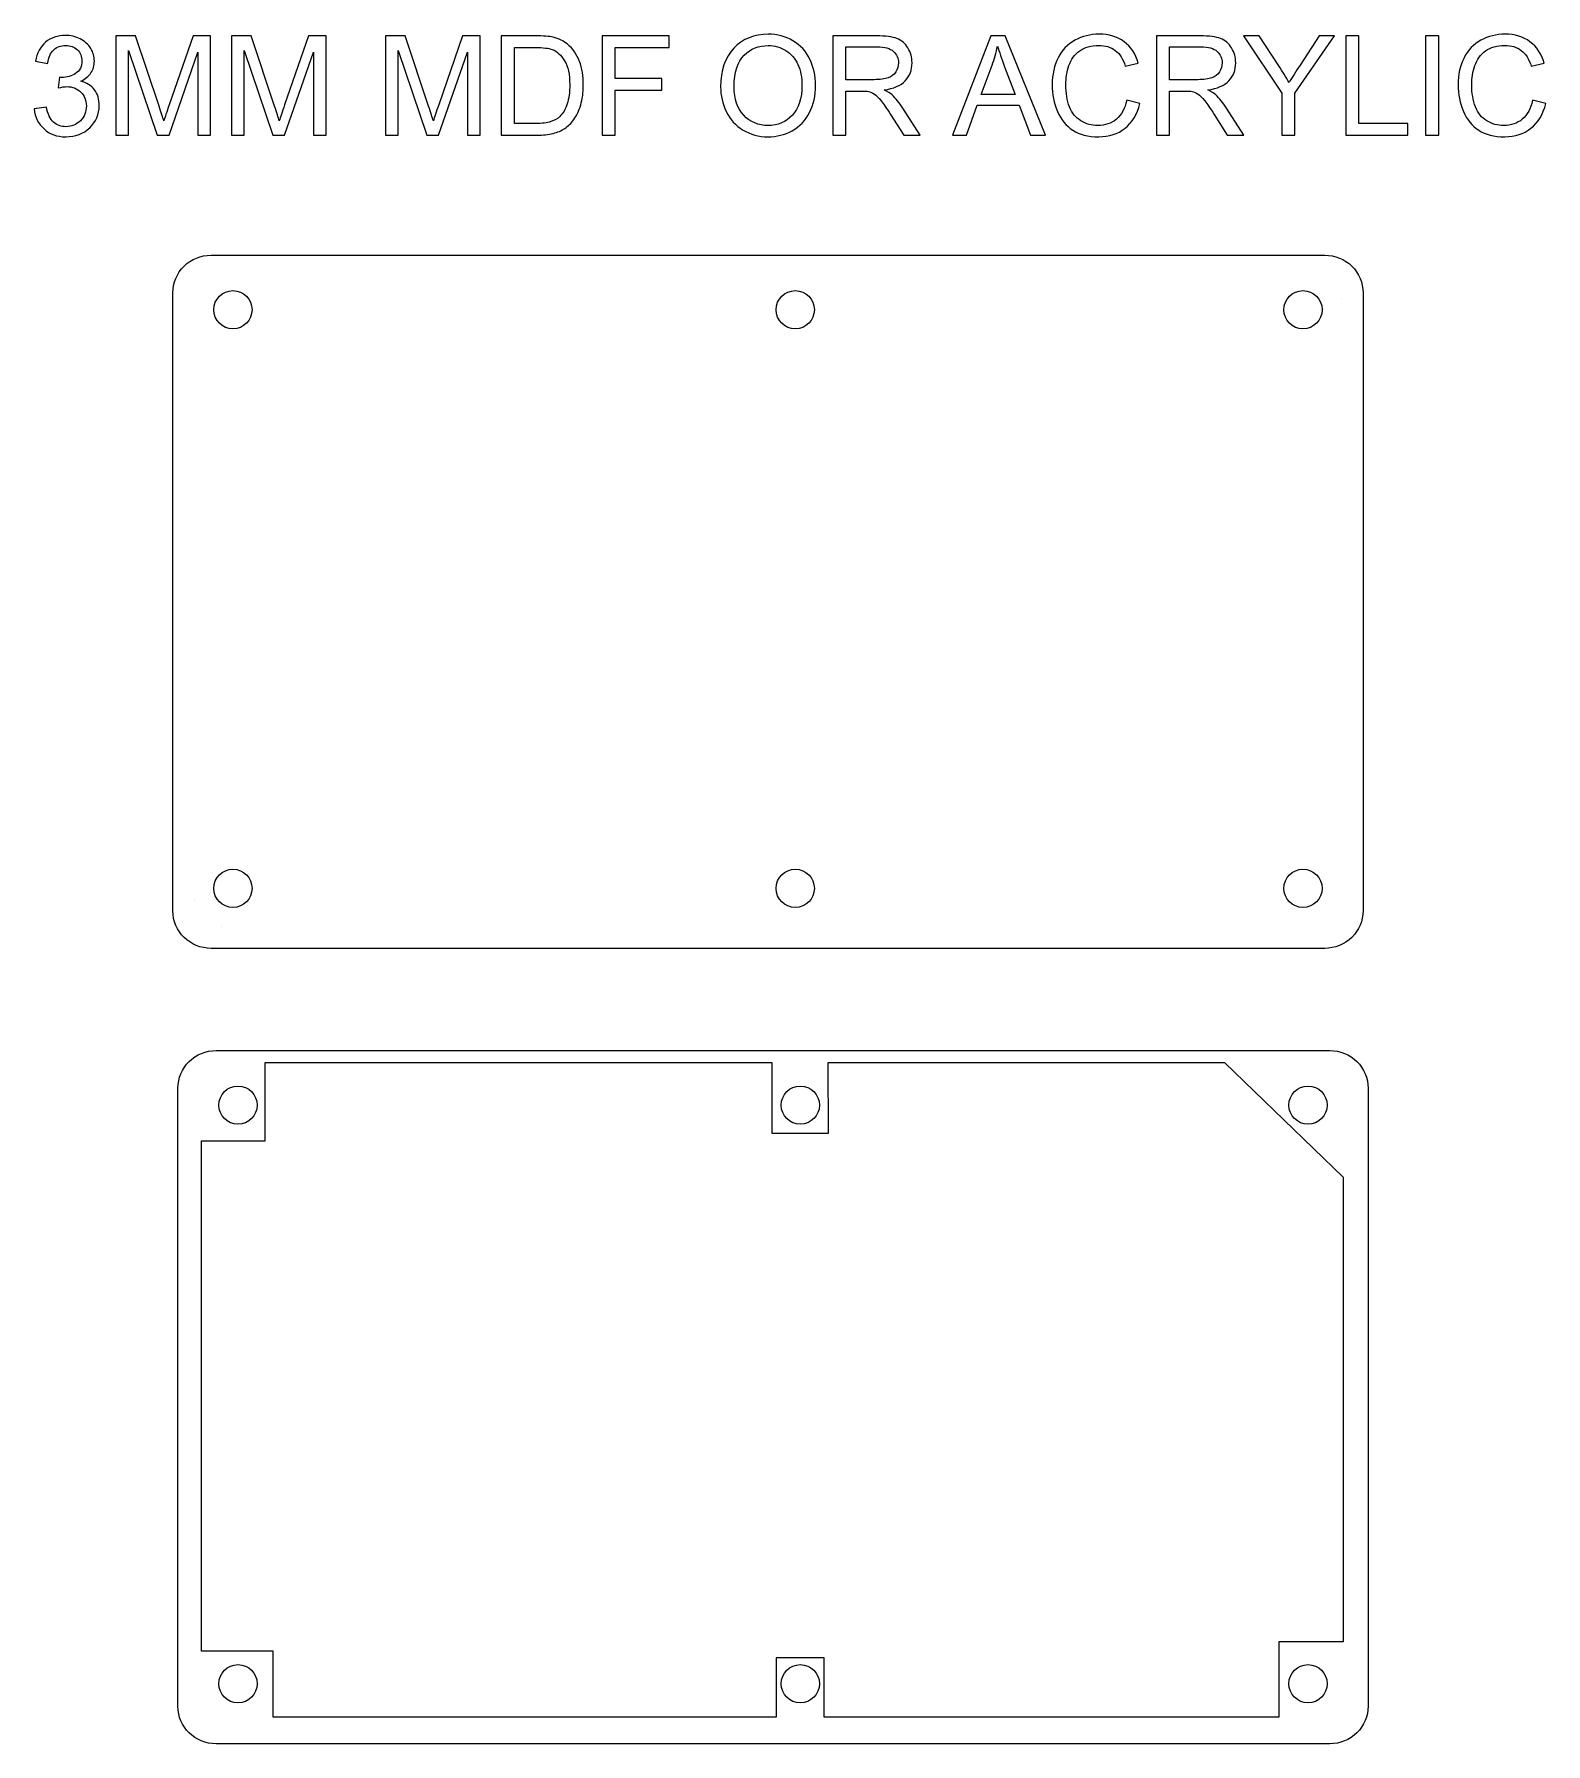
# Model space of a CAD drawing. Header units: millimetres. Extents: x 255 to 531, y -559 to 202.
# Drawn here: x 254.5 to 531.4, y -110.8 to 202.3 of the extents above; entities that cross this region are included whole.
import ezdxf

# ---------------------------------------------------------------- set-up
doc = ezdxf.new("R2010")
doc.units = ezdxf.units.MM
doc.header["$MEASUREMENT"] = 0
doc.layers.add('Layer 1', color=7, linetype='Continuous')

msp = doc.modelspace()

# ---------------------------------------------------------------- linework, layer by layer
at = {"layer": 'Layer 1', "color": 250}
for points, knots in [([(254.5215, 188.6838), (254.5215, 188.6838), (256.7567, 188.9886), (256.7567, 188.9886), (257.0149, 187.7186), (257.4467, 186.8042), (258.0606, 186.2454), (258.6744, 185.6866), (259.4279, 185.4072), (260.3212, 185.4072), (261.3795, 185.4072), (262.2727, 185.7713), (262.9924, 186.4994), (263.7121, 187.2275), (264.0719, 188.1292), (264.0719, 189.2045), (264.0719, 190.229), (263.7375, 191.0756), (263.0644, 191.7445), (262.3955, 192.4091), (261.5446, 192.7436), (260.5074, 192.7436), (260.0841, 192.7436), (259.5592, 192.6589), (258.9284, 192.4938), (258.9284, 192.4938), (259.1782, 194.4496), (259.1782, 194.4496), (259.3263, 194.4327), (259.4491, 194.4242), (259.538, 194.4242), (260.4947, 194.4242), (261.3499, 194.674), (262.1161, 195.1693), (262.8781, 195.6646), (263.2591, 196.4266), (263.2591, 197.4553), (263.2591, 198.2723), (262.9797, 198.9496), (262.4251, 199.4873), (261.8706, 200.0249), (261.1551, 200.2916), (260.2788, 200.2916), (259.4068, 200.2916), (258.6829, 200.0164), (258.1029, 199.4661), (257.5229, 198.9158), (257.1504, 198.0903), (256.9853, 196.9896), (256.9853, 196.9896), (254.7501, 197.396), (254.7501, 197.396), (255.0253, 198.8946), (255.6433, 200.0588), (256.6128, 200.8843), (257.578, 201.7098), (258.7845, 202.1204), (260.2238, 202.1204), (261.2144, 202.1204), (262.1288, 201.9087), (262.9628, 201.4812), (263.801, 201.0578), (264.4402, 200.4779), (264.8805, 199.7455), (265.325, 199.0089), (265.5451, 198.23), (265.5451, 197.4045), (265.5451, 196.6213), (265.3334, 195.9101), (264.9143, 195.2666), (264.491, 194.6232), (263.8645, 194.1109), (263.039, 193.7299), (264.1142, 193.4844), (264.9482, 192.9679), (265.5451, 192.1848), (266.1378, 191.4058), (266.4341, 190.4237), (266.4341, 189.2511), (266.4341, 187.6636), (265.8541, 186.3131), (264.6984, 185.2082), (263.5385, 184.1033), (262.0738, 183.553), (260.3042, 183.553), (258.7083, 183.553), (257.3832, 184.0314), (256.3291, 184.9839), (255.2708, 185.9364), (254.6697, 187.1683), (254.5215, 188.6838)], [0, 0, 0, 0, 0.03333333, 0.03333333, 0.03333333, 0.06666667, 0.06666667, 0.06666667, 0.1, 0.1, 0.1, 0.13333333, 0.13333333, 0.13333333, 0.16666667, 0.16666667, 0.16666667, 0.2, 0.2, 0.2, 0.23333333, 0.23333333, 0.23333333, 0.26666667, 0.26666667, 0.26666667, 0.3, 0.3, 0.3, 0.33333333, 0.33333333, 0.33333333, 0.36666667, 0.36666667, 0.36666667, 0.4, 0.4, 0.4, 0.43333333, 0.43333333, 0.43333333, 0.46666667, 0.46666667, 0.46666667, 0.5, 0.5, 0.5, 0.53333333, 0.53333333, 0.53333333, 0.56666667, 0.56666667, 0.56666667, 0.6, 0.6, 0.6, 0.63333333, 0.63333333, 0.63333333, 0.66666667, 0.66666667, 0.66666667, 0.7, 0.7, 0.7, 0.73333333, 0.73333333, 0.73333333, 0.76666667, 0.76666667, 0.76666667, 0.8, 0.8, 0.8, 0.83333333, 0.83333333, 0.83333333, 0.86666667, 0.86666667, 0.86666667, 0.9, 0.9, 0.9, 0.93333333, 0.93333333, 0.93333333, 0.96666667, 0.96666667, 0.96666667, 1, 1, 1, 1]), ([(269.4863, 183.8578), (269.4863, 183.8578), (269.4863, 202.0442), (269.4863, 202.0442), (269.4863, 202.0442), (273.0931, 202.0442), (273.0931, 202.0442), (273.0931, 202.0442), (277.3942, 189.1706), (277.3942, 189.1706), (277.7921, 187.9726), (278.08, 187.0751), (278.262, 186.4782), (278.4694, 187.1386), (278.7954, 188.1123), (279.2357, 189.395), (279.2357, 189.395), (283.6129, 202.0442), (283.6129, 202.0442), (283.6129, 202.0442), (286.8345, 202.0442), (286.8345, 202.0442), (286.8345, 202.0442), (286.8345, 183.8578), (286.8345, 183.8578), (286.8345, 183.8578), (284.5231, 183.8578), (284.5231, 183.8578), (284.5231, 183.8578), (284.5231, 199.0724), (284.5231, 199.0724), (284.5231, 199.0724), (279.2145, 183.8578), (279.2145, 183.8578), (279.2145, 183.8578), (277.047, 183.8578), (277.047, 183.8578), (277.047, 183.8578), (271.7977, 199.3518), (271.7977, 199.3518), (271.7977, 199.3518), (271.7977, 183.8578), (271.7977, 183.8578), (271.7977, 183.8578), (269.4863, 183.8578), (269.4863, 183.8578)], [0, 0, 0, 0, 0.06666667, 0.06666667, 0.06666667, 0.13333333, 0.13333333, 0.13333333, 0.2, 0.2, 0.2, 0.26666667, 0.26666667, 0.26666667, 0.33333333, 0.33333333, 0.33333333, 0.4, 0.4, 0.4, 0.46666667, 0.46666667, 0.46666667, 0.53333333, 0.53333333, 0.53333333, 0.6, 0.6, 0.6, 0.66666667, 0.66666667, 0.66666667, 0.73333333, 0.73333333, 0.73333333, 0.8, 0.8, 0.8, 0.86666667, 0.86666667, 0.86666667, 0.93333333, 0.93333333, 0.93333333, 1, 1, 1, 1]), ([(290.6445, 183.8578), (290.6445, 183.8578), (290.6445, 202.0442), (290.6445, 202.0442), (290.6445, 202.0442), (294.2513, 202.0442), (294.2513, 202.0442), (294.2513, 202.0442), (298.5524, 189.1706), (298.5524, 189.1706), (298.9503, 187.9726), (299.2382, 187.0751), (299.4202, 186.4782), (299.6276, 187.1386), (299.9536, 188.1123), (300.3939, 189.395), (300.3939, 189.395), (304.7711, 202.0442), (304.7711, 202.0442), (304.7711, 202.0442), (307.9927, 202.0442), (307.9927, 202.0442), (307.9927, 202.0442), (307.9927, 183.8578), (307.9927, 183.8578), (307.9927, 183.8578), (305.6813, 183.8578), (305.6813, 183.8578), (305.6813, 183.8578), (305.6813, 199.0724), (305.6813, 199.0724), (305.6813, 199.0724), (300.3727, 183.8578), (300.3727, 183.8578), (300.3727, 183.8578), (298.2052, 183.8578), (298.2052, 183.8578), (298.2052, 183.8578), (292.9559, 199.3518), (292.9559, 199.3518), (292.9559, 199.3518), (292.9559, 183.8578), (292.9559, 183.8578), (292.9559, 183.8578), (290.6445, 183.8578), (290.6445, 183.8578)], [0, 0, 0, 0, 0.06666667, 0.06666667, 0.06666667, 0.13333333, 0.13333333, 0.13333333, 0.2, 0.2, 0.2, 0.26666667, 0.26666667, 0.26666667, 0.33333333, 0.33333333, 0.33333333, 0.4, 0.4, 0.4, 0.46666667, 0.46666667, 0.46666667, 0.53333333, 0.53333333, 0.53333333, 0.6, 0.6, 0.6, 0.66666667, 0.66666667, 0.66666667, 0.73333333, 0.73333333, 0.73333333, 0.8, 0.8, 0.8, 0.86666667, 0.86666667, 0.86666667, 0.93333333, 0.93333333, 0.93333333, 1, 1, 1, 1]), ([(318.8597, 183.8578), (318.8597, 183.8578), (318.8597, 202.0442), (318.8597, 202.0442), (318.8597, 202.0442), (322.4665, 202.0442), (322.4665, 202.0442), (322.4665, 202.0442), (326.7676, 189.1706), (326.7676, 189.1706), (327.1655, 187.9726), (327.4534, 187.0751), (327.6354, 186.4782), (327.8428, 187.1386), (328.1688, 188.1123), (328.6091, 189.395), (328.6091, 189.395), (332.9863, 202.0442), (332.9863, 202.0442), (332.9863, 202.0442), (336.2079, 202.0442), (336.2079, 202.0442), (336.2079, 202.0442), (336.2079, 183.8578), (336.2079, 183.8578), (336.2079, 183.8578), (333.8965, 183.8578), (333.8965, 183.8578), (333.8965, 183.8578), (333.8965, 199.0724), (333.8965, 199.0724), (333.8965, 199.0724), (328.5879, 183.8578), (328.5879, 183.8578), (328.5879, 183.8578), (326.4204, 183.8578), (326.4204, 183.8578), (326.4204, 183.8578), (321.1711, 199.3518), (321.1711, 199.3518), (321.1711, 199.3518), (321.1711, 183.8578), (321.1711, 183.8578), (321.1711, 183.8578), (318.8597, 183.8578), (318.8597, 183.8578)], [0, 0, 0, 0, 0.06666667, 0.06666667, 0.06666667, 0.13333333, 0.13333333, 0.13333333, 0.2, 0.2, 0.2, 0.26666667, 0.26666667, 0.26666667, 0.33333333, 0.33333333, 0.33333333, 0.4, 0.4, 0.4, 0.46666667, 0.46666667, 0.46666667, 0.53333333, 0.53333333, 0.53333333, 0.6, 0.6, 0.6, 0.66666667, 0.66666667, 0.66666667, 0.73333333, 0.73333333, 0.73333333, 0.8, 0.8, 0.8, 0.86666667, 0.86666667, 0.86666667, 0.93333333, 0.93333333, 0.93333333, 1, 1, 1, 1]), ([(340.0687, 183.8578), (340.0687, 183.8578), (340.0687, 202.0442), (340.0687, 202.0442), (340.0687, 202.0442), (346.334, 202.0442), (346.334, 202.0442), (347.748, 202.0442), (348.8275, 201.9595), (349.5725, 201.786), (350.6139, 201.5447), (351.5029, 201.1086), (352.2395, 200.4821), (353.2005, 199.6693), (353.9159, 198.6364), (354.3901, 197.3748), (354.8684, 196.1133), (355.1055, 194.6697), (355.1055, 193.0484), (355.1055, 191.6683), (354.9446, 190.4449), (354.6229, 189.3781), (354.3012, 188.3113), (353.8863, 187.4265), (353.3825, 186.728), (352.8745, 186.0295), (352.3242, 185.4792), (351.7231, 185.0812), (351.1262, 184.6791), (350.4023, 184.3743), (349.5556, 184.1668), (348.7047, 183.9594), (347.731, 183.8578), (346.6304, 183.8578), (346.6304, 183.8578), (340.0687, 183.8578), (340.0687, 183.8578)], [0, 0, 0, 0, 0.08333333, 0.08333333, 0.08333333, 0.16666667, 0.16666667, 0.16666667, 0.25, 0.25, 0.25, 0.33333333, 0.33333333, 0.33333333, 0.41666667, 0.41666667, 0.41666667, 0.5, 0.5, 0.5, 0.58333333, 0.58333333, 0.58333333, 0.66666667, 0.66666667, 0.66666667, 0.75, 0.75, 0.75, 0.83333333, 0.83333333, 0.83333333, 0.91666667, 0.91666667, 0.91666667, 1, 1, 1, 1]), ([(358.5387, 183.8578), (358.5387, 183.8578), (358.5387, 202.0442), (358.5387, 202.0442), (358.5387, 202.0442), (370.8069, 202.0442), (370.8069, 202.0442), (370.8069, 202.0442), (370.8069, 199.9106), (370.8069, 199.9106), (370.8069, 199.9106), (360.9517, 199.9106), (360.9517, 199.9106), (360.9517, 199.9106), (360.9517, 194.2464), (360.9517, 194.2464), (360.9517, 194.2464), (369.4861, 194.2464), (369.4861, 194.2464), (369.4861, 194.2464), (369.4861, 192.1128), (369.4861, 192.1128), (369.4861, 192.1128), (360.9517, 192.1128), (360.9517, 192.1128), (360.9517, 192.1128), (360.9517, 183.8578), (360.9517, 183.8578), (360.9517, 183.8578), (358.5387, 183.8578), (358.5387, 183.8578)], [0, 0, 0, 0, 0.1, 0.1, 0.1, 0.2, 0.2, 0.2, 0.3, 0.3, 0.3, 0.4, 0.4, 0.4, 0.5, 0.5, 0.5, 0.6, 0.6, 0.6, 0.7, 0.7, 0.7, 0.8, 0.8, 0.8, 0.9, 0.9, 0.9, 1, 1, 1, 1]), ([(380.2473, 192.7097), (380.2473, 195.7238), (381.0601, 198.086), (382.6815, 199.7921), (384.3028, 201.4981), (386.3941, 202.349), (388.9595, 202.349), (390.6401, 202.349), (392.1514, 201.9468), (393.5019, 201.1467), (394.8481, 200.3466), (395.8768, 199.229), (396.5837, 197.7939), (397.2907, 196.3631), (397.6463, 194.7375), (397.6463, 192.9214), (397.6463, 191.0799), (397.2738, 189.4289), (396.5287, 187.9768), (395.7836, 186.5206), (394.7295, 185.4199), (393.3664, 184.6748), (391.999, 183.9255), (390.5258, 183.553), (388.9468, 183.553), (387.2323, 183.553), (385.7041, 183.9679), (384.3536, 184.7934), (383.0074, 185.6189), (381.983, 186.7449), (381.2887, 188.1758), (380.5944, 189.6024), (380.2473, 191.1137), (380.2473, 192.7097)], [0, 0, 0, 0, 0.09090909, 0.09090909, 0.09090909, 0.18181818, 0.18181818, 0.18181818, 0.27272727, 0.27272727, 0.27272727, 0.36363636, 0.36363636, 0.36363636, 0.45454545, 0.45454545, 0.45454545, 0.54545455, 0.54545455, 0.54545455, 0.63636364, 0.63636364, 0.63636364, 0.72727273, 0.72727273, 0.72727273, 0.81818182, 0.81818182, 0.81818182, 0.90909091, 0.90909091, 0.90909091, 1, 1, 1, 1]), ([(400.7917, 183.8578), (400.7917, 183.8578), (400.7917, 202.0442), (400.7917, 202.0442), (400.7917, 202.0442), (408.852, 202.0442), (408.852, 202.0442), (410.4733, 202.0442), (411.7052, 201.8791), (412.5477, 201.5531), (413.3901, 201.2272), (414.0632, 200.6514), (414.567, 199.8259), (415.0707, 199.0004), (415.3205, 198.086), (415.3205, 197.087), (415.3205, 195.7958), (414.9014, 194.7078), (414.0674, 193.8231), (413.2335, 192.9383), (411.9465, 192.3795), (410.2024, 192.1382), (410.8416, 191.8334), (411.3242, 191.5286), (411.6544, 191.2323), (412.3572, 190.5888), (413.0218, 189.7802), (413.6441, 188.8108), (413.6441, 188.8108), (416.7895, 183.8578), (416.7895, 183.8578), (416.7895, 183.8578), (413.7838, 183.8578), (413.7838, 183.8578), (413.7838, 183.8578), (411.3793, 187.6424), (411.3793, 187.6424), (410.6808, 188.7388), (410.1008, 189.5728), (409.6478, 190.1528), (409.1906, 190.7327), (408.7842, 191.1349), (408.4244, 191.3677), (408.0688, 191.5963), (407.7005, 191.7572), (407.328, 191.8503), (407.057, 191.9054), (406.6125, 191.935), (405.9902, 191.935), (405.9902, 191.935), (403.2047, 191.935), (403.2047, 191.935), (403.2047, 191.935), (403.2047, 183.8578), (403.2047, 183.8578), (403.2047, 183.8578), (400.7917, 183.8578), (400.7917, 183.8578)], [0, 0, 0, 0, 0.05263158, 0.05263158, 0.05263158, 0.10526316, 0.10526316, 0.10526316, 0.15789474, 0.15789474, 0.15789474, 0.21052632, 0.21052632, 0.21052632, 0.26315789, 0.26315789, 0.26315789, 0.31578947, 0.31578947, 0.31578947, 0.36842105, 0.36842105, 0.36842105, 0.42105263, 0.42105263, 0.42105263, 0.47368421, 0.47368421, 0.47368421, 0.52631579, 0.52631579, 0.52631579, 0.57894737, 0.57894737, 0.57894737, 0.63157895, 0.63157895, 0.63157895, 0.68421053, 0.68421053, 0.68421053, 0.73684211, 0.73684211, 0.73684211, 0.78947368, 0.78947368, 0.78947368, 0.84210526, 0.84210526, 0.84210526, 0.89473684, 0.89473684, 0.89473684, 0.94736842, 0.94736842, 0.94736842, 1, 1, 1, 1]), ([(422.7457, 183.8578), (422.7457, 183.8578), (429.7222, 202.0442), (429.7222, 202.0442), (429.7222, 202.0442), (432.3681, 202.0442), (432.3681, 202.0442), (432.3681, 202.0442), (439.7722, 183.8578), (439.7722, 183.8578), (439.7722, 183.8578), (437.0332, 183.8578), (437.0332, 183.8578), (437.0332, 183.8578), (434.9292, 189.3696), (434.9292, 189.3696), (434.9292, 189.3696), (427.2711, 189.3696), (427.2711, 189.3696), (427.2711, 189.3696), (425.2984, 183.8578), (425.2984, 183.8578), (425.2984, 183.8578), (422.7457, 183.8578), (422.7457, 183.8578)], [0, 0, 0, 0, 0.125, 0.125, 0.125, 0.25, 0.25, 0.25, 0.375, 0.375, 0.375, 0.5, 0.5, 0.5, 0.625, 0.625, 0.625, 0.75, 0.75, 0.75, 0.875, 0.875, 0.875, 1, 1, 1, 1]), ([(454.6354, 190.2374), (454.6354, 190.2374), (457.0484, 189.6278), (457.0484, 189.6278), (456.5446, 187.6509), (455.6387, 186.148), (454.3306, 185.1109), (453.0225, 184.0737), (451.4223, 183.553), (449.53, 183.553), (447.5742, 183.553), (445.9825, 183.9509), (444.7548, 184.751), (443.5271, 185.5469), (442.5958, 186.7026), (441.9566, 188.2139), (441.3173, 189.7294), (440.9956, 191.3508), (440.9956, 193.0865), (440.9956, 194.9788), (441.3554, 196.6298), (442.0793, 198.0395), (442.8032, 199.4492), (443.8319, 200.5202), (445.1654, 201.2526), (446.4989, 201.9849), (447.9679, 202.349), (449.5681, 202.349), (451.3884, 202.349), (452.9167, 201.8876), (454.1528, 200.9605), (455.3932, 200.0334), (456.2568, 198.7337), (456.7436, 197.0573), (456.7436, 197.0573), (454.3814, 196.4985), (454.3814, 196.4985), (453.9623, 197.8193), (453.3485, 198.7845), (452.5484, 199.3857), (451.7483, 199.991), (450.7407, 200.2916), (449.5258, 200.2916), (448.133, 200.2916), (446.9646, 199.9572), (446.029, 199.2883), (445.0935, 198.6194), (444.4331, 197.7177), (444.0563, 196.5917), (443.6753, 195.4614), (443.4848, 194.2972), (443.4848, 193.0992), (443.4848, 191.554), (443.7092, 190.2036), (444.1579, 189.0521), (444.6066, 187.8964), (445.3051, 187.037), (446.2534, 186.4655), (447.2017, 185.894), (448.2261, 185.6104), (449.331, 185.6104), (450.6772, 185.6104), (451.8118, 185.9999), (452.7431, 186.7746), (453.6744, 187.5535), (454.3052, 188.705), (454.6354, 190.2374)], [0, 0, 0, 0, 0.04545455, 0.04545455, 0.04545455, 0.09090909, 0.09090909, 0.09090909, 0.13636364, 0.13636364, 0.13636364, 0.18181818, 0.18181818, 0.18181818, 0.22727273, 0.22727273, 0.22727273, 0.27272727, 0.27272727, 0.27272727, 0.31818182, 0.31818182, 0.31818182, 0.36363636, 0.36363636, 0.36363636, 0.40909091, 0.40909091, 0.40909091, 0.45454545, 0.45454545, 0.45454545, 0.5, 0.5, 0.5, 0.54545455, 0.54545455, 0.54545455, 0.59090909, 0.59090909, 0.59090909, 0.63636364, 0.63636364, 0.63636364, 0.68181818, 0.68181818, 0.68181818, 0.72727273, 0.72727273, 0.72727273, 0.77272727, 0.77272727, 0.77272727, 0.81818182, 0.81818182, 0.81818182, 0.86363636, 0.86363636, 0.86363636, 0.90909091, 0.90909091, 0.90909091, 0.95454545, 0.95454545, 0.95454545, 1, 1, 1, 1]), ([(460.0752, 183.8578), (460.0752, 183.8578), (460.0752, 202.0442), (460.0752, 202.0442), (460.0752, 202.0442), (468.1355, 202.0442), (468.1355, 202.0442), (469.7568, 202.0442), (470.9887, 201.8791), (471.8312, 201.5531), (472.6736, 201.2272), (473.3467, 200.6514), (473.8505, 199.8259), (474.3542, 199.0004), (474.604, 198.086), (474.604, 197.087), (474.604, 195.7958), (474.1849, 194.7078), (473.3509, 193.8231), (472.517, 192.9383), (471.23, 192.3795), (469.4859, 192.1382), (470.1251, 191.8334), (470.6077, 191.5286), (470.9379, 191.2323), (471.6407, 190.5888), (472.3053, 189.7802), (472.9276, 188.8108), (472.9276, 188.8108), (476.073, 183.8578), (476.073, 183.8578), (476.073, 183.8578), (473.0673, 183.8578), (473.0673, 183.8578), (473.0673, 183.8578), (470.6628, 187.6424), (470.6628, 187.6424), (469.9643, 188.7388), (469.3843, 189.5728), (468.9313, 190.1528), (468.4741, 190.7327), (468.0677, 191.1349), (467.7079, 191.3677), (467.3523, 191.5963), (466.984, 191.7572), (466.6115, 191.8503), (466.3405, 191.9054), (465.896, 191.935), (465.2737, 191.935), (465.2737, 191.935), (462.4882, 191.935), (462.4882, 191.935), (462.4882, 191.935), (462.4882, 183.8578), (462.4882, 183.8578), (462.4882, 183.8578), (460.0752, 183.8578), (460.0752, 183.8578)], [0, 0, 0, 0, 0.05263158, 0.05263158, 0.05263158, 0.10526316, 0.10526316, 0.10526316, 0.15789474, 0.15789474, 0.15789474, 0.21052632, 0.21052632, 0.21052632, 0.26315789, 0.26315789, 0.26315789, 0.31578947, 0.31578947, 0.31578947, 0.36842105, 0.36842105, 0.36842105, 0.42105263, 0.42105263, 0.42105263, 0.47368421, 0.47368421, 0.47368421, 0.52631579, 0.52631579, 0.52631579, 0.57894737, 0.57894737, 0.57894737, 0.63157895, 0.63157895, 0.63157895, 0.68421053, 0.68421053, 0.68421053, 0.73684211, 0.73684211, 0.73684211, 0.78947368, 0.78947368, 0.78947368, 0.84210526, 0.84210526, 0.84210526, 0.89473684, 0.89473684, 0.89473684, 0.94736842, 0.94736842, 0.94736842, 1, 1, 1, 1]), ([(483.0368, 183.8578), (483.0368, 183.8578), (483.0368, 191.5625), (483.0368, 191.5625), (483.0368, 191.5625), (476.0264, 202.0442), (476.0264, 202.0442), (476.0264, 202.0442), (478.922, 202.0442), (478.922, 202.0442), (478.922, 202.0442), (482.5161, 196.5409), (482.5161, 196.5409), (483.1849, 195.5206), (483.8072, 194.5004), (484.3745, 193.4802), (484.9291, 194.4327), (485.6022, 195.4995), (486.3853, 196.6848), (486.3853, 196.6848), (489.9075, 202.0442), (489.9075, 202.0442), (489.9075, 202.0442), (492.7142, 202.0442), (492.7142, 202.0442), (492.7142, 202.0442), (485.4498, 191.5625), (485.4498, 191.5625), (485.4498, 191.5625), (485.4498, 183.8578), (485.4498, 183.8578), (485.4498, 183.8578), (483.0368, 183.8578), (483.0368, 183.8578)], [0, 0, 0, 0, 0.09090909, 0.09090909, 0.09090909, 0.18181818, 0.18181818, 0.18181818, 0.27272727, 0.27272727, 0.27272727, 0.36363636, 0.36363636, 0.36363636, 0.45454545, 0.45454545, 0.45454545, 0.54545455, 0.54545455, 0.54545455, 0.63636364, 0.63636364, 0.63636364, 0.72727273, 0.72727273, 0.72727273, 0.81818182, 0.81818182, 0.81818182, 0.90909091, 0.90909091, 0.90909091, 1, 1, 1, 1]), ([(494.7504, 183.8578), (494.7504, 183.8578), (494.7504, 202.0442), (494.7504, 202.0442), (494.7504, 202.0442), (497.1634, 202.0442), (497.1634, 202.0442), (497.1634, 202.0442), (497.1634, 185.9914), (497.1634, 185.9914), (497.1634, 185.9914), (506.1042, 185.9914), (506.1042, 185.9914), (506.1042, 185.9914), (506.1042, 183.8578), (506.1042, 183.8578), (506.1042, 183.8578), (494.7504, 183.8578), (494.7504, 183.8578)], [0, 0, 0, 0, 0.16666667, 0.16666667, 0.16666667, 0.33333333, 0.33333333, 0.33333333, 0.5, 0.5, 0.5, 0.66666667, 0.66666667, 0.66666667, 0.83333333, 0.83333333, 0.83333333, 1, 1, 1, 1]), ([(509.385, 183.8578), (509.385, 183.8578), (509.385, 202.0442), (509.385, 202.0442), (509.385, 202.0442), (511.798, 202.0442), (511.798, 202.0442), (511.798, 202.0442), (511.798, 183.8578), (511.798, 183.8578), (511.798, 183.8578), (509.385, 183.8578), (509.385, 183.8578)], [0, 0, 0, 0, 0.25, 0.25, 0.25, 0.5, 0.5, 0.5, 0.75, 0.75, 0.75, 1, 1, 1, 1]), ([(528.9896, 190.2374), (528.9896, 190.2374), (531.4026, 189.6278), (531.4026, 189.6278), (530.8988, 187.6509), (529.9929, 186.148), (528.6848, 185.1109), (527.3767, 184.0737), (525.7765, 183.553), (523.8842, 183.553), (521.9284, 183.553), (520.3367, 183.9509), (519.109, 184.751), (517.8813, 185.5469), (516.95, 186.7026), (516.3108, 188.2139), (515.6715, 189.7294), (515.3498, 191.3508), (515.3498, 193.0865), (515.3498, 194.9788), (515.7096, 196.6298), (516.4335, 198.0395), (517.1574, 199.4492), (518.1861, 200.5202), (519.5196, 201.2526), (520.8531, 201.9849), (522.3221, 202.349), (523.9223, 202.349), (525.7426, 202.349), (527.2709, 201.8876), (528.507, 200.9605), (529.7474, 200.0334), (530.611, 198.7337), (531.0978, 197.0573), (531.0978, 197.0573), (528.7356, 196.4985), (528.7356, 196.4985), (528.3165, 197.8193), (527.7027, 198.7845), (526.9026, 199.3857), (526.1025, 199.991), (525.0949, 200.2916), (523.88, 200.2916), (522.4872, 200.2916), (521.3188, 199.9572), (520.3832, 199.2883), (519.4477, 198.6194), (518.7873, 197.7177), (518.4105, 196.5917), (518.0295, 195.4614), (517.839, 194.2972), (517.839, 193.0992), (517.839, 191.554), (518.0634, 190.2036), (518.5121, 189.0521), (518.9608, 187.8964), (519.6593, 187.037), (520.6076, 186.4655), (521.5559, 185.894), (522.5803, 185.6104), (523.6852, 185.6104), (525.0314, 185.6104), (526.166, 185.9999), (527.0973, 186.7746), (528.0286, 187.5535), (528.6594, 188.705), (528.9896, 190.2374)], [0, 0, 0, 0, 0.04545455, 0.04545455, 0.04545455, 0.09090909, 0.09090909, 0.09090909, 0.13636364, 0.13636364, 0.13636364, 0.18181818, 0.18181818, 0.18181818, 0.22727273, 0.22727273, 0.22727273, 0.27272727, 0.27272727, 0.27272727, 0.31818182, 0.31818182, 0.31818182, 0.36363636, 0.36363636, 0.36363636, 0.40909091, 0.40909091, 0.40909091, 0.45454545, 0.45454545, 0.45454545, 0.5, 0.5, 0.5, 0.54545455, 0.54545455, 0.54545455, 0.59090909, 0.59090909, 0.59090909, 0.63636364, 0.63636364, 0.63636364, 0.68181818, 0.68181818, 0.68181818, 0.72727273, 0.72727273, 0.72727273, 0.77272727, 0.77272727, 0.77272727, 0.81818182, 0.81818182, 0.81818182, 0.86363636, 0.86363636, 0.86363636, 0.90909091, 0.90909091, 0.90909091, 0.95454545, 0.95454545, 0.95454545, 1, 1, 1, 1]), ([(342.4817, 185.9914), (342.4817, 185.9914), (346.3594, 185.9914), (346.3594, 185.9914), (347.5575, 185.9914), (348.4973, 186.1015), (349.1788, 186.3258), (349.8604, 186.5502), (350.4023, 186.8635), (350.8087, 187.2699), (351.3759, 187.8414), (351.8204, 188.6118), (352.1379, 189.577), (352.4554, 190.5422), (352.6163, 191.7106), (352.6163, 193.0865), (352.6163, 194.9915), (352.303, 196.4562), (351.6807, 197.4807), (351.0584, 198.5051), (350.3007, 199.1909), (349.4074, 199.5381), (348.764, 199.7878), (347.7268, 199.9106), (346.2959, 199.9106), (346.2959, 199.9106), (342.4817, 199.9106), (342.4817, 199.9106), (342.4817, 199.9106), (342.4817, 185.9914), (342.4817, 185.9914)], [0, 0, 0, 0, 0.1, 0.1, 0.1, 0.2, 0.2, 0.2, 0.3, 0.3, 0.3, 0.4, 0.4, 0.4, 0.5, 0.5, 0.5, 0.6, 0.6, 0.6, 0.7, 0.7, 0.7, 0.8, 0.8, 0.8, 0.9, 0.9, 0.9, 1, 1, 1, 1]), ([(382.7365, 192.6674), (382.7365, 190.4787), (383.3249, 188.7558), (384.5018, 187.4985), (385.6787, 186.2412), (387.1561, 185.6104), (388.9341, 185.6104), (390.746, 185.6104), (392.2319, 186.2454), (393.4045, 187.5154), (394.5729, 188.7854), (395.1571, 190.5888), (395.1571, 192.9256), (395.1571, 194.403), (394.9073, 195.6942), (394.4078, 196.7949), (393.9083, 197.8955), (393.1759, 198.7507), (392.2149, 199.356), (391.2497, 199.9614), (390.1702, 200.2662), (388.9722, 200.2662), (387.2704, 200.2662), (385.8057, 199.682), (384.578, 198.5136), (383.3503, 197.3452), (382.7365, 195.3979), (382.7365, 192.6674)], [0, 0, 0, 0, 0.11111111, 0.11111111, 0.11111111, 0.22222222, 0.22222222, 0.22222222, 0.33333333, 0.33333333, 0.33333333, 0.44444444, 0.44444444, 0.44444444, 0.55555556, 0.55555556, 0.55555556, 0.66666667, 0.66666667, 0.66666667, 0.77777778, 0.77777778, 0.77777778, 0.88888889, 0.88888889, 0.88888889, 1, 1, 1, 1]), ([(403.2047, 194.0178), (403.2047, 194.0178), (408.3694, 194.0178), (408.3694, 194.0178), (409.47, 194.0178), (410.3252, 194.1321), (410.9432, 194.3607), (411.5613, 194.5851), (412.0312, 194.9491), (412.3487, 195.4529), (412.6704, 195.9524), (412.8313, 196.4943), (412.8313, 197.0827), (412.8313, 197.9421), (412.5223, 198.6533), (411.9, 199.2079), (411.2777, 199.7624), (410.2955, 200.0376), (408.9536, 200.0376), (408.9536, 200.0376), (403.2047, 200.0376), (403.2047, 200.0376), (403.2047, 200.0376), (403.2047, 194.0178), (403.2047, 194.0178)], [0, 0, 0, 0, 0.125, 0.125, 0.125, 0.25, 0.25, 0.25, 0.375, 0.375, 0.375, 0.5, 0.5, 0.5, 0.625, 0.625, 0.625, 0.75, 0.75, 0.75, 0.875, 0.875, 0.875, 1, 1, 1, 1]), ([(427.9781, 191.3254), (427.9781, 191.3254), (434.1757, 191.3254), (434.1757, 191.3254), (434.1757, 191.3254), (432.2792, 196.3673), (432.2792, 196.3673), (431.7077, 197.8998), (431.2759, 199.1655), (430.9753, 200.1646), (430.7255, 198.9793), (430.3911, 197.8151), (429.972, 196.6636), (429.972, 196.6636), (427.9781, 191.3254), (427.9781, 191.3254)], [0, 0, 0, 0, 0.2, 0.2, 0.2, 0.4, 0.4, 0.4, 0.6, 0.6, 0.6, 0.8, 0.8, 0.8, 1, 1, 1, 1]), ([(462.4882, 194.0178), (462.4882, 194.0178), (467.6529, 194.0178), (467.6529, 194.0178), (468.7535, 194.0178), (469.6087, 194.1321), (470.2267, 194.3607), (470.8448, 194.5851), (471.3147, 194.9491), (471.6322, 195.4529), (471.9539, 195.9524), (472.1148, 196.4943), (472.1148, 197.0827), (472.1148, 197.9421), (471.8058, 198.6533), (471.1835, 199.2079), (470.5612, 199.7624), (469.579, 200.0376), (468.2371, 200.0376), (468.2371, 200.0376), (462.4882, 200.0376), (462.4882, 200.0376), (462.4882, 200.0376), (462.4882, 194.0178), (462.4882, 194.0178)], [0, 0, 0, 0, 0.125, 0.125, 0.125, 0.25, 0.25, 0.25, 0.375, 0.375, 0.375, 0.5, 0.5, 0.5, 0.625, 0.625, 0.625, 0.75, 0.75, 0.75, 0.875, 0.875, 0.875, 1, 1, 1, 1])]:
    msp.add_open_spline(points, degree=3, knots=knots, dxfattribs=at)
at = {"layer": 'Layer 1', "lineweight": 9}
for points, knots in [([(286.9209, 161.8702), (285.0644, 161.8702), (283.2839, 161.1445), (281.9712, 159.853), (280.6585, 158.5615), (279.9209, 156.8097), (279.9209, 154.9832), (279.9209, 154.9832), (279.9209, 41.7578), (279.9209, 41.7578), (279.9209, 37.9542), (283.0549, 34.8708), (286.9209, 34.8708), (286.9209, 34.8708), (490.9209, 34.8708), (490.9209, 34.8708), (492.7774, 34.8708), (494.5579, 35.5964), (495.8706, 36.888), (497.1834, 38.1795), (497.9209, 39.9313), (497.9209, 41.7578), (497.9209, 41.7578), (497.9209, 154.9832), (497.9209, 154.9832), (497.9209, 156.8097), (497.1833, 158.5615), (495.8706, 159.853), (494.5579, 161.1445), (492.7774, 161.8702), (490.9209, 161.8702), (490.9209, 161.8702), (286.9209, 161.8702), (286.9209, 161.8702)], [0, 0, 0, 0, 0.09090909, 0.09090909, 0.09090909, 0.18181818, 0.18181818, 0.18181818, 0.27272727, 0.27272727, 0.27272727, 0.36363636, 0.36363636, 0.36363636, 0.45454545, 0.45454545, 0.45454545, 0.54545455, 0.54545455, 0.54545455, 0.63636364, 0.63636364, 0.63636364, 0.72727273, 0.72727273, 0.72727273, 0.81818182, 0.81818182, 0.81818182, 0.90909091, 0.90909091, 0.90909091, 1, 1, 1, 1]), ([(294.4209, 151.8708), (294.4209, 153.8038), (292.8539, 155.3708), (290.9209, 155.3708), (288.9879, 155.3708), (287.4209, 153.8038), (287.4209, 151.8708), (287.4209, 149.9378), (288.9879, 148.3708), (290.9209, 148.3708), (292.8539, 148.3708), (294.4209, 149.9378), (294.4209, 151.8708)], [0, 0, 0, 0, 0.25, 0.25, 0.25, 0.5, 0.5, 0.5, 0.75, 0.75, 0.75, 1, 1, 1, 1]), ([(397.4209, 151.8707), (397.4209, 153.8038), (395.8539, 155.3707), (393.9209, 155.3707), (391.9879, 155.3708), (390.4209, 153.8038), (390.4209, 151.8708), (390.4209, 149.9377), (391.9879, 148.3708), (393.9209, 148.3708), (395.8539, 148.3707), (397.4209, 149.9377), (397.4209, 151.8707)], [0, 0, 0, 0, 0.25, 0.25, 0.25, 0.5, 0.5, 0.5, 0.75, 0.75, 0.75, 1, 1, 1, 1]), ([(490.4209, 151.8708), (490.4209, 153.8038), (488.8539, 155.3708), (486.9209, 155.3708), (484.9879, 155.3708), (483.4209, 153.8038), (483.4209, 151.8708), (483.4209, 149.9378), (484.9879, 148.3708), (486.9209, 148.3708), (488.8539, 148.3708), (490.4209, 149.9378), (490.4209, 151.8708)], [0, 0, 0, 0, 0.25, 0.25, 0.25, 0.5, 0.5, 0.5, 0.75, 0.75, 0.75, 1, 1, 1, 1]), ([(294.4209, 45.8708), (294.4209, 47.8038), (292.8539, 49.3708), (290.9209, 49.3708), (288.9879, 49.3708), (287.4209, 47.8038), (287.4209, 45.8708), (287.4209, 43.9378), (288.9879, 42.3708), (290.9209, 42.3708), (292.8539, 42.3708), (294.4209, 43.9378), (294.4209, 45.8708)], [0, 0, 0, 0, 0.25, 0.25, 0.25, 0.5, 0.5, 0.5, 0.75, 0.75, 0.75, 1, 1, 1, 1]), ([(397.4209, 45.8707), (397.4209, 47.8038), (395.8539, 49.3706), (393.9209, 49.3706), (391.9879, 49.3707), (390.421, 47.8038), (390.421, 45.8708), (390.421, 43.9377), (391.9879, 42.3709), (393.9209, 42.3709), (395.8539, 42.3707), (397.4209, 43.9377), (397.4209, 45.8707)], [0, 0, 0, 0, 0.25, 0.25, 0.25, 0.5, 0.5, 0.5, 0.75, 0.75, 0.75, 1, 1, 1, 1]), ([(490.4209, 45.8708), (490.4209, 47.8038), (488.8539, 49.3708), (486.9209, 49.3708), (484.9879, 49.3708), (483.4209, 47.8038), (483.4209, 45.8708), (483.4209, 43.9378), (484.9879, 42.3708), (486.9209, 42.3708), (488.8539, 42.3708), (490.4209, 43.9378), (490.4209, 45.8708)], [0, 0, 0, 0, 0.25, 0.25, 0.25, 0.5, 0.5, 0.5, 0.75, 0.75, 0.75, 1, 1, 1, 1]), ([(280.8494, 9.2655), (280.8494, 9.2655), (280.8494, -103.9609), (280.8494, -103.9609), (280.8494, -107.7645), (283.9834, -110.8479), (287.8494, -110.8479), (287.8494, -110.8479), (491.8494, -110.8479), (491.8494, -110.8479), (493.7059, -110.8479), (495.4864, -110.1223), (496.7991, -108.8307), (498.1119, -107.5392), (498.8494, -105.7874), (498.8494, -103.9609), (498.8494, -103.9609), (498.8494, 9.2655), (498.8494, 9.2655), (498.8494, 11.092), (498.1118, 12.8438), (496.7991, 14.1353), (495.4864, 15.4268), (493.7059, 16.1525), (491.8494, 16.1525), (491.8494, 16.1525), (395.5874, 16.1525), (395.5874, 16.1525), (395.5874, 16.1525), (287.8494, 16.1525), (287.8494, 16.1525), (285.9929, 16.1525), (284.2124, 15.4268), (282.8997, 14.1353), (281.587, 12.8438), (280.8494, 11.092), (280.8494, 9.2655)], [0, 0, 0, 0, 0.08333333, 0.08333333, 0.08333333, 0.16666667, 0.16666667, 0.16666667, 0.25, 0.25, 0.25, 0.33333333, 0.33333333, 0.33333333, 0.41666667, 0.41666667, 0.41666667, 0.5, 0.5, 0.5, 0.58333333, 0.58333333, 0.58333333, 0.66666667, 0.66666667, 0.66666667, 0.75, 0.75, 0.75, 0.83333333, 0.83333333, 0.83333333, 0.91666667, 0.91666667, 0.91666667, 1, 1, 1, 1]), ([(482.531, -92.1361), (482.531, -92.1361), (494.2863, -92.1361), (494.2863, -92.1361), (494.2863, -92.1361), (494.2863, -58.7903), (494.2863, -58.7903), (494.2863, -58.7903), (494.2863, -7.0164), (494.2863, -7.0164), (494.2863, -7.0164), (472.5582, 13.9517), (472.5582, 13.9517), (472.5582, 13.9517), (399.9647, 13.9517), (399.9647, 13.9517), (399.9647, 13.9517), (400.001, 0.9935), (400.001, 0.9935), (400.001, 0.9935), (389.6474, 0.9935), (389.6474, 0.9935), (389.6474, 0.9935), (389.6474, 13.9517), (389.6474, 13.9517), (389.6474, 13.9517), (296.8397, 13.9517), (296.8397, 13.9517), (296.8397, 13.9517), (296.8397, -0.3979), (296.8397, -0.3979), (296.8397, -0.3979), (285.1555, -0.3979), (285.1555, -0.3979), (285.1555, -0.3979), (285.1555, -93.8683), (285.1555, -93.8683), (285.1555, -93.8683), (298.3155, -93.8683), (298.3155, -93.8683), (298.3155, -93.8683), (298.3155, -105.9616), (298.3155, -105.9616), (298.3155, -105.9616), (344.3694, -105.9616), (344.3694, -105.9616), (344.3694, -105.9616), (390.4233, -105.9616), (390.4233, -105.9616), (390.4233, -105.9616), (390.4233, -95.0844), (390.4233, -95.0844), (390.4233, -95.0844), (399.2256, -95.1255), (399.2256, -95.1255), (399.2256, -95.1255), (399.2256, -105.9616), (399.2256, -105.9616), (399.2256, -105.9616), (482.531, -105.9616), (482.531, -105.9616), (482.531, -105.9616), (482.531, -92.1361), (482.531, -92.1361)], [0, 0, 0, 0, 0.04761905, 0.04761905, 0.04761905, 0.0952381, 0.0952381, 0.0952381, 0.14285714, 0.14285714, 0.14285714, 0.19047619, 0.19047619, 0.19047619, 0.23809524, 0.23809524, 0.23809524, 0.28571429, 0.28571429, 0.28571429, 0.33333333, 0.33333333, 0.33333333, 0.38095238, 0.38095238, 0.38095238, 0.42857143, 0.42857143, 0.42857143, 0.47619048, 0.47619048, 0.47619048, 0.52380952, 0.52380952, 0.52380952, 0.57142857, 0.57142857, 0.57142857, 0.61904762, 0.61904762, 0.61904762, 0.66666667, 0.66666667, 0.66666667, 0.71428571, 0.71428571, 0.71428571, 0.76190476, 0.76190476, 0.76190476, 0.80952381, 0.80952381, 0.80952381, 0.85714286, 0.85714286, 0.85714286, 0.9047619, 0.9047619, 0.9047619, 0.95238095, 0.95238095, 0.95238095, 1, 1, 1, 1]), ([(295.3494, 6.1521), (295.3494, 8.0851), (293.7824, 9.6521), (291.8494, 9.6521), (289.9164, 9.6521), (288.3494, 8.0851), (288.3494, 6.1521), (288.3494, 4.2191), (289.9164, 2.6521), (291.8494, 2.6521), (293.7824, 2.6521), (295.3494, 4.2191), (295.3494, 6.1521)], [0, 0, 0, 0, 0.25, 0.25, 0.25, 0.5, 0.5, 0.5, 0.75, 0.75, 0.75, 1, 1, 1, 1]), ([(398.3494, 6.152), (398.3494, 8.0851), (396.7824, 9.652), (394.8494, 9.652), (392.9164, 9.6521), (391.3494, 8.0851), (391.3494, 6.1521), (391.3494, 4.219), (392.9164, 2.6521), (394.8494, 2.6521), (396.7824, 2.652), (398.3494, 4.219), (398.3494, 6.152)], [0, 0, 0, 0, 0.25, 0.25, 0.25, 0.5, 0.5, 0.5, 0.75, 0.75, 0.75, 1, 1, 1, 1]), ([(491.3494, 6.1521), (491.3494, 8.0851), (489.7824, 9.6521), (487.8494, 9.6521), (485.9164, 9.6521), (484.3494, 8.0851), (484.3494, 6.1521), (484.3494, 4.2191), (485.9164, 2.6521), (487.8494, 2.6521), (489.7824, 2.6521), (491.3494, 4.2191), (491.3494, 6.1521)], [0, 0, 0, 0, 0.25, 0.25, 0.25, 0.5, 0.5, 0.5, 0.75, 0.75, 0.75, 1, 1, 1, 1]), ([(295.3494, -99.8479), (295.3494, -97.9149), (293.7824, -96.3479), (291.8494, -96.3479), (289.9164, -96.3479), (288.3494, -97.9149), (288.3494, -99.8479), (288.3494, -101.7809), (289.9164, -103.3479), (291.8494, -103.3479), (293.7824, -103.3479), (295.3494, -101.7809), (295.3494, -99.8479)], [0, 0, 0, 0, 0.25, 0.25, 0.25, 0.5, 0.5, 0.5, 0.75, 0.75, 0.75, 1, 1, 1, 1]), ([(398.3493, -99.848), (398.3493, -97.9149), (396.7824, -96.3481), (394.8494, -96.3481), (392.9164, -96.348), (391.3494, -97.9149), (391.3494, -99.8479), (391.3494, -101.781), (392.9164, -103.3478), (394.8494, -103.3478), (396.7824, -103.348), (398.3493, -101.781), (398.3493, -99.848)], [0, 0, 0, 0, 0.25, 0.25, 0.25, 0.5, 0.5, 0.5, 0.75, 0.75, 0.75, 1, 1, 1, 1]), ([(491.3494, -99.8479), (491.3494, -97.9149), (489.7824, -96.3479), (487.8494, -96.3479), (485.9164, -96.3479), (484.3494, -97.9149), (484.3494, -99.8479), (484.3494, -101.7809), (485.9164, -103.3479), (487.8494, -103.3479), (489.7824, -103.3479), (491.3494, -101.7809), (491.3494, -99.8479)], [0, 0, 0, 0, 0.25, 0.25, 0.25, 0.5, 0.5, 0.5, 0.75, 0.75, 0.75, 1, 1, 1, 1])]:
    msp.add_open_spline(points, degree=3, knots=knots, dxfattribs=at)
for points in [[(493.9209, 153.8707), (493.9209, 153.8707), (493.9209, 153.8707), (493.9209, 153.8707)], [(493.9209, 153.8707), (493.9209, 153.8707), (493.9209, 153.8707), (493.9209, 153.8707)], [(397.1209, 151.8707), (397.1209, 151.8707), (397.1209, 151.8707), (397.1209, 151.8707)], [(397.1209, 151.8707), (397.1209, 151.8707), (397.1209, 151.8707), (397.1209, 151.8707)], [(490.1209, 151.8707), (490.1209, 151.8707), (490.1209, 151.8707), (490.1209, 151.8707)], [(490.1209, 151.8707), (490.1209, 151.8707), (490.1209, 151.8707), (490.1209, 151.8707)], [(283.9209, 43.8707), (283.9209, 43.8707), (283.9209, 43.8707), (283.9209, 43.8707)], [(283.9209, 43.8707), (283.9209, 43.8707), (283.9209, 43.8707), (283.9209, 43.8707)], [(294.1209, 45.8707), (294.1209, 45.8707), (294.1209, 45.8707), (294.1209, 45.8707)], [(294.1209, 45.8707), (294.1209, 45.8707), (294.1209, 45.8707), (294.1209, 45.8707)], [(288.9209, 38.8707), (288.9209, 38.8707), (288.9209, 38.8707), (288.9209, 38.8707)], [(288.9209, 38.8707), (288.9209, 38.8707), (288.9209, 38.8707), (288.9209, 38.8707)]]:
    msp.add_open_spline(points, degree=3, dxfattribs=at)

doc.saveas('drawing.dxf')
